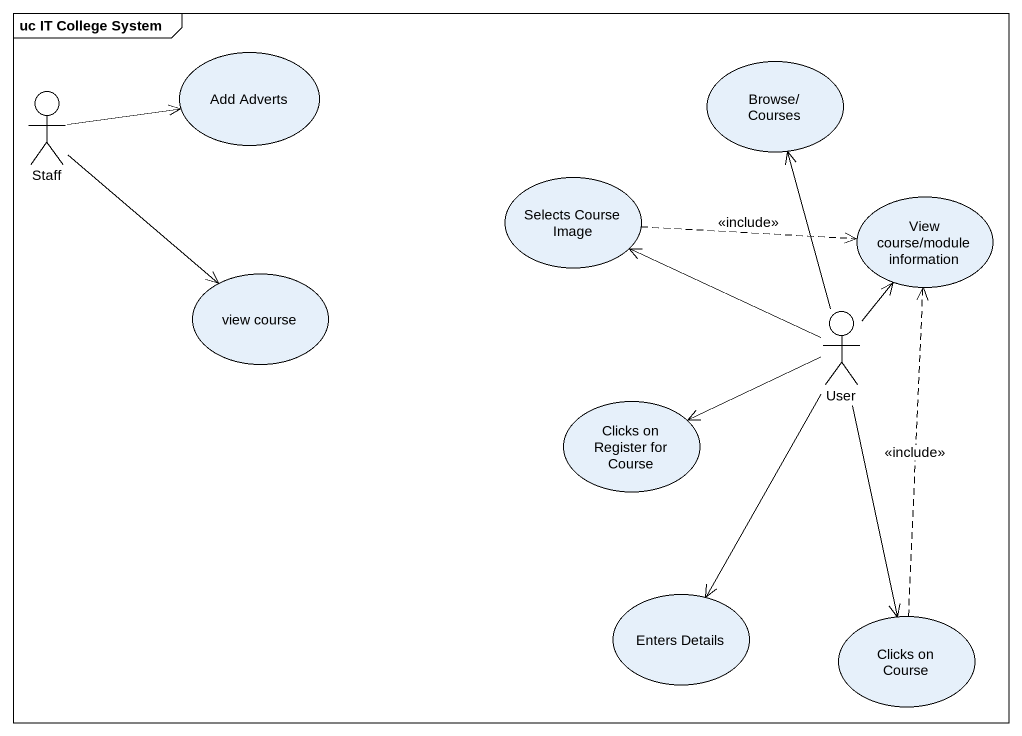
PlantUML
@startuml
mainframe uc IT College System
actor Staff
usecase "Add Adverts" as Add_Adverts
usecase "Browse/ Courses" as Browse_Courses
usecase "Selects Course Image" as Selects_Course_Image
usecase "View course/module information" as View_course_module
usecase "view course" as view_course
actor User
usecase "Clicks on Register for Course" as Clicks_on_Register_for
usecase "Enters Details" as Enters_Details
usecase "Clicks on Course" as Clicks_on_Course
Staff -right-> Add_Adverts
Staff --> view_course
Selects_Course_Image .right.> View_course_module : <<include>>
User -up-> Browse_Courses
User -left-> Selects_Course_Image
User -up-> View_course_module
User -left-> Clicks_on_Register_for
User --> Enters_Details
User --> Clicks_on_Course
Clicks_on_Course .up.> View_course_module : <<include>>
@enduml
